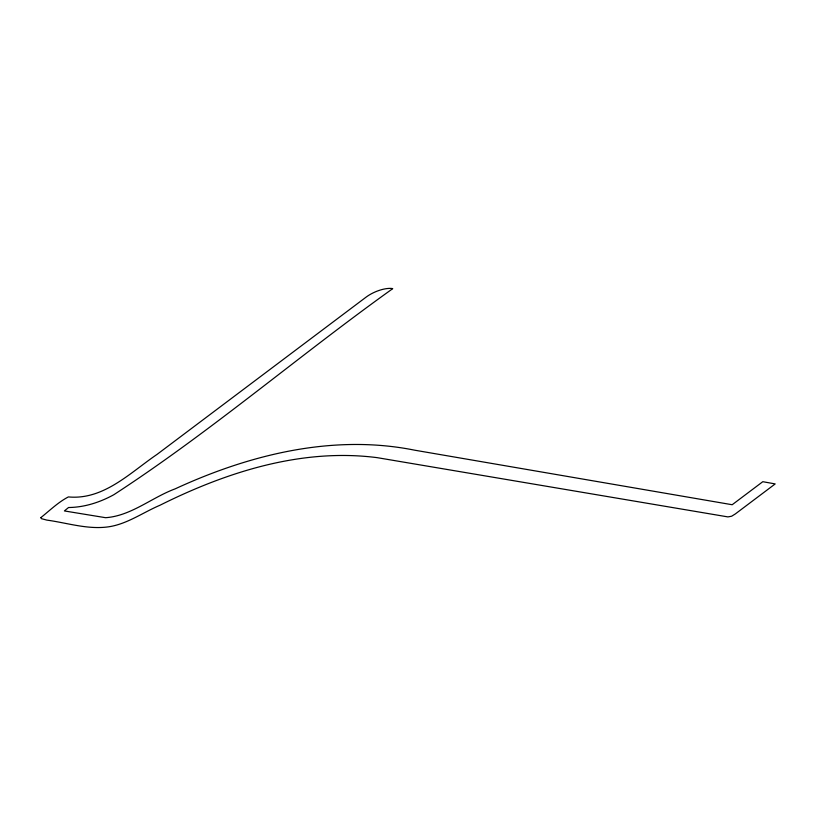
<?xml version="1.0" encoding="UTF-8"?>
<svg xmlns="http://www.w3.org/2000/svg" width="816" height="816" viewBox="0 0 816 816"><rect width="100%" height="100%" fill="white"/><g stroke="black" fill="none" stroke-linecap="round" stroke-linejoin="round"><path stroke-width="1.22" d="M40.933 517.558L41.279 518.619L46.818 520.098C66.616 522.791 86.445 529.36 106.621 527.075C126.021 524.902 142.443 512.693 159.977 505.247C226.654 471.954 301.9 447.933 377.176 457.654L727.923 516.905L731.636 516.222L735.308 513.947L775.2 483.919L762.797 481.695L732.187 504.737L414.783 450.208C333.244 433.745 249.278 454.614 175.114 488.876C151.786 497.505 131.08 515.926 105.601 517.701L64.382 510.938L68.544 507.521C84.476 507.348 99.848 502.37 113.74 494.771C210.681 431.766 298.727 355.827 392.751 288.64L391.915 288.487A20.329 8.14 -23.4 0 0 366.068 297.157L157.131 454.339C130.244 472.607 103.622 500.239 68.371 496.924C58.273 502.156 49.807 510.449 40.933 517.558"/></g></svg>
